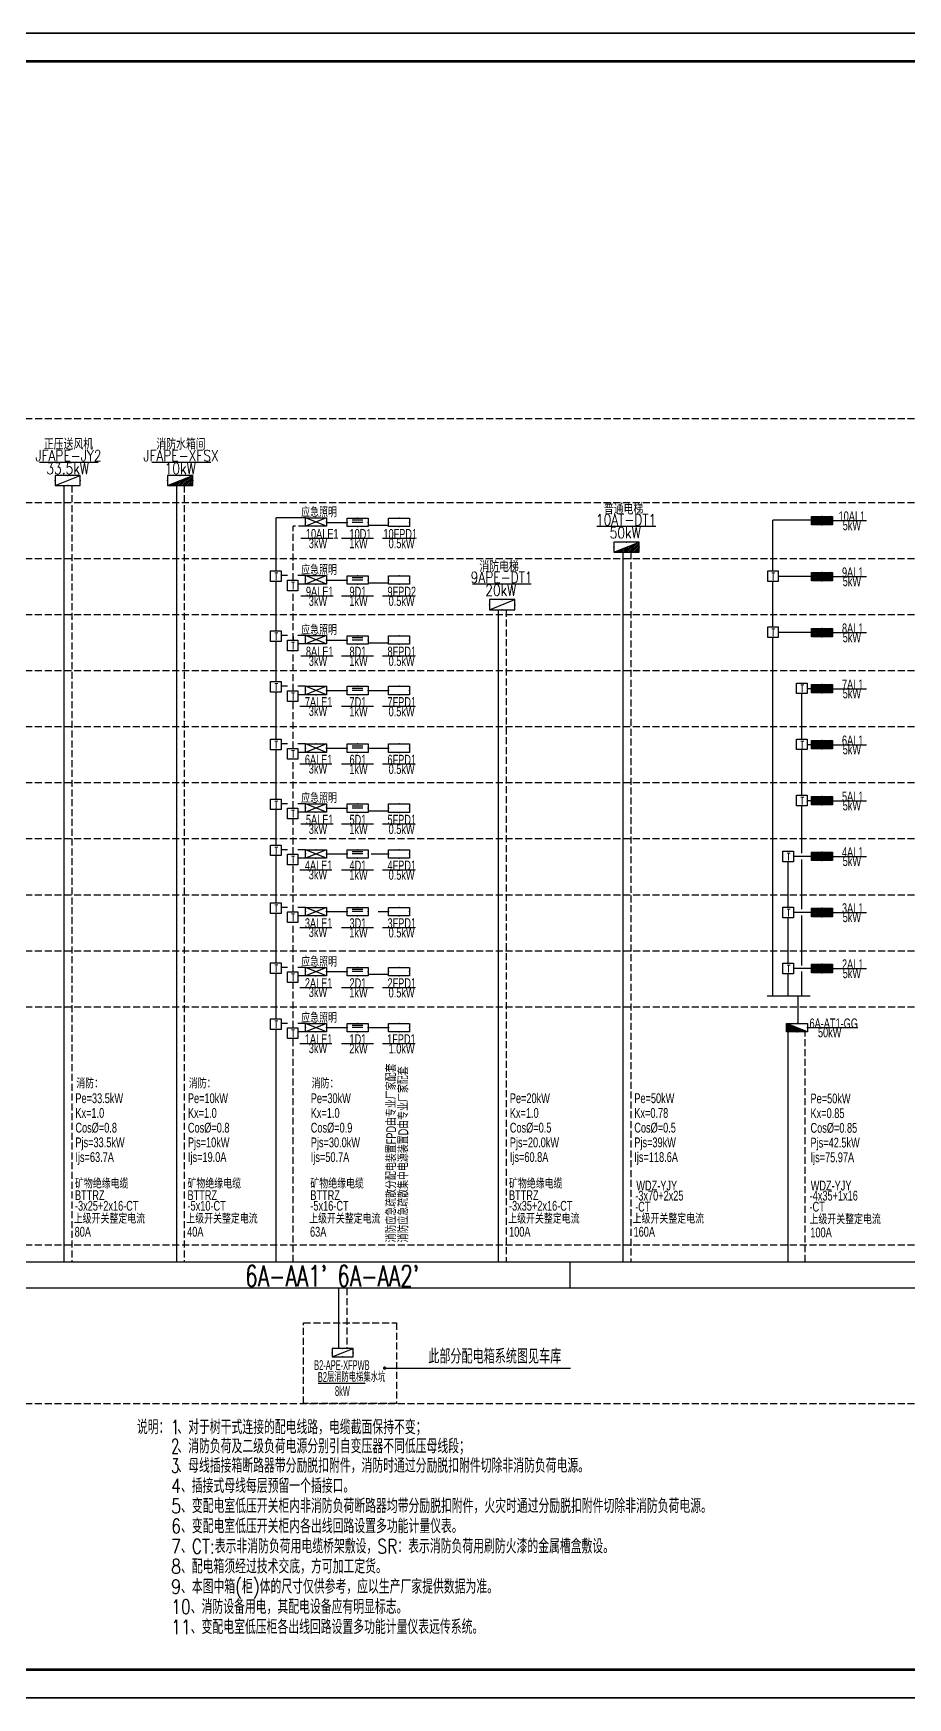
# Model space of a CAD drawing. Extents: x -127004 to 341119, y -13158 to 456864.
# Drawn here: x -47196 to -15979, y 246361 to 305761 of the extents above; entities that cross this region are included whole.
import ezdxf
from ezdxf.enums import TextEntityAlignment as Align

# ---------------------------------------------------------------- set-up
doc = ezdxf.new("R2010")
doc.units = 0
doc.header["$LTSCALE"] = 1000
doc.linetypes.add('DASH', pattern=[0.35, 0.25, -0.1])
doc.layers.get('0').update_dxf_attribs({"linetype": 'CONTINUOUS'})
for name, color, linetype in [('DIM-箱柜', 3, 'CONTINUOUS'), ('ELEC-text', 7, 'CONTINUOUS'), ('EQUIP-箱柜', 3, 'CONTINUOUS'), ('TEL_TEXT', 3, 'CONTINUOUS'), ('TEL_TITLE', 7, 'CONTINUOUS'), ('WIRE-照明', 1, 'CONTINUOUS'), ('内审意见修改', 2, 'CONTINUOUS')]:
    doc.layers.add(name, color=color, linetype=linetype)
doc.layers.add('内审要求修改2.10', color=6, linetype='CONTINUOUS', plot=False)
doc.styles.add('_COMPLEX', font='ros.shx', dxfattribs={"width": 0.6, "bigfont": 'jd.shx'})
doc.styles.add('_HZTXT', font='ROMANS2', dxfattribs={"width": 0.8, "bigfont": 'HZDF2'})
doc.styles.add('_TCH_LABEL', font='COMPLEX', dxfattribs={"bigfont": 'GBCBIG'})
doc.styles.add('_TEL_DIM', font='ROMANS2', dxfattribs={"width": 0.8, "height": 3.5, "bigfont": 'HZDF2'})
doc.styles.add('EL-STANDARD', font='ROMANS2', dxfattribs={"width": 0.7, "bigfont": 'HZDF2'})
doc.styles.add('JD', font='ros.shx', dxfattribs={"width": 0.8, "height": 600, "bigfont": 'hztxt.shx'})

# ---------------------------------------------------------------- blocks, each defined once
blk = doc.blocks.new('SADF AGF AERG AER GER')
at = {"layer": 'DIM-箱柜'}
blk.add_lwpolyline([(-462150, -1228514), (-378050, -1228514), (-378050, -1287914), (-462150, -1287914)], close=True, dxfattribs=at)
blk = doc.blocks.new('A$C6873132B')
at = {"layer": 'DIM-箱柜'}
blk.add_blockref('SADF AGF AERG AER GER', (378050, 1287914), dxfattribs=at)
blk = doc.blocks.new('A$C2D144AE6')
at = {"layer": 'EQUIP-箱柜'}
blk.add_lwpolyline([(0, 378), (378, 378), (378, 0), (0, 0)], close=True, dxfattribs=at)
at = {"layer": 'EQUIP-箱柜', "style": 'EL-STANDARD', "width": 0.7}
blk.add_text('T', height=262, dxfattribs=at).set_placement((138, 46))
blk = doc.blocks.new('$equip$00001416')
for p, q in [((0.75, 0.6), (-0.75, 0.6)), ((-0.75, 0), (0.75, 0.6)), ((-0.75, 0.6), (-0.75, 0)), ((-0.75, 0), (0.75, 0)), ((0.75, 0), (0.75, 0.6))]:
    blk.add_line(p, q)
for p in [(-0.75, 0.3), (0, 0.6), (0, 0), (0.75, 0.3)]:
    blk.add_point(p)
at = {"style": '_TCH_LABEL', "flags": 9}
blk.add_attdef('A', (0, 0), '', height=0.00002, dxfattribs=at)
blk = doc.blocks.new('$equip$00001424')
for p, q in [((-0.75, 0), (0.75, 0.6)), ((-0.75, 0.6), (0.75, 0)), ((0.75, 0.6), (-0.75, 0.6)), ((-0.75, 0.6), (-0.75, 0)), ((-0.75, 0), (0.75, 0)), ((0.75, 0), (0.75, 0.6))]:
    blk.add_line(p, q)
for p in [(-0.75, 0.3), (0, 0.6), (0, 0), (0.75, 0.3)]:
    blk.add_point(p)
at = {"style": '_TCH_LABEL', "flags": 9}
blk.add_attdef('A', (0, 0), '', height=0.00002, dxfattribs=at)
blk = doc.blocks.new('$equip$00001426')
for p, q in [((0.75, 0.6), (-0.75, 0.6)), ((-0.75, 0.6), (-0.75, 0)), ((-0.75, 0), (0.75, 0)), ((-0.38, 0.45), (0.38, 0.45)), ((0.75, 0), (0.75, 0.6))]:
    blk.add_line(p, q)
at = {"linetype": 'DASH'}
blk.add_line((-0.38, 0.3), (0.38, 0.3), dxfattribs=at)
for p in [(-0.75, 0.3), (0, 0.6), (0, 0), (0.75, 0.3)]:
    blk.add_point(p)
at = {"style": '_TCH_LABEL', "flags": 9}
blk.add_attdef('A', (0, 0), '', height=0.00002, dxfattribs=at)
blk = doc.blocks.new('$equip$00001413')
for p, q in [((0.75, 0.6), (-0.75, 0.6)), ((-0.75, 0.6), (-0.75, 0)), ((-0.75, 0), (0.75, 0)), ((0.75, 0), (0.75, 0.6))]:
    blk.add_line(p, q)
for p in [(-0.75, 0.3), (0, 0.6), (0, 0), (0.75, 0.3)]:
    blk.add_point(p)
at = {"style": '_TCH_LABEL', "flags": 9}
blk.add_attdef('A', (0, 0), '', height=0.00002, dxfattribs=at)
blk = doc.blocks.new('*X33')
at = {"color": 0}
for p, q in [((-247, 0), (-246, 2)), ((-212, 0), (-187, 25)), ((-177, 0), (-128, 49)), ((-141, 0), (-69, 72)), ((-106, 0), (-10, 96)), ((-71, 0), (49, 120)), ((-35, 0), (108, 143)), ((0, 0), (167, 167)), ((35, 0), (226, 190)), ((71, 0), (250, 179)), ((106, 0), (250, 144)), ((141, 0), (250, 109)), ((177, 0), (250, 73)), ((212, 0), (250, 38)), ((247, 0), (250, 3))]:
    blk.add_line(p, q, dxfattribs=at)
blk = doc.blocks.new('$equip$00001425')
for p, q in [((-0.75, 0), (0.75, 0.6)), ((0.75, 0.6), (-0.75, 0.6)), ((-0.75, 0.6), (-0.75, 0)), ((-0.75, 0), (0.75, 0)), ((0.75, 0), (0.75, 0.6))]:
    blk.add_line(p, q)
for p in [(-0.75, 0.3), (0, 0.6), (0, 0), (0.75, 0.3)]:
    blk.add_point(p)
blk.add_solid([(-0.75, 0), (0.75, 0), (0.75, 0.6)])
at = {"xscale": 0.00300000000061118, "yscale": 0.00300000000061118, "zscale": 0.00300000000061118}
blk.add_blockref('*X33', (0, 0), dxfattribs=at)
at = {"style": '_TCH_LABEL', "flags": 9}
blk.add_attdef('A', (0, 0), '', height=0.00002, dxfattribs=at)
blk = doc.blocks.new('*X6')
at = {"color": 0}
for p, q in [((-250, 33), (-83, 200)), ((-250, 68), (-118, 200)), ((-250, 104), (-154, 200)), ((-250, 139), (-189, 200)), ((-250, 174), (-224, 200)), ((-247, 0), (-47, 200)), ((-212, 0), (-12, 200)), ((-177, 0), (23, 200)), ((-141, 0), (59, 200)), ((-106, 0), (94, 200)), ((-71, 0), (129, 200)), ((-35, 0), (165, 200)), ((0, 0), (200, 200)), ((35, 0), (235, 200)), ((71, 0), (250, 179)), ((106, 0), (250, 144)), ((141, 0), (250, 109)), ((177, 0), (250, 73)), ((212, 0), (250, 38)), ((247, 0), (250, 3))]:
    blk.add_line(p, q, dxfattribs=at)
blk = doc.blocks.new('$equip$00001421')
for p, q in [((0.75, 0.6), (-0.75, 0.6)), ((-0.75, 0.6), (-0.75, 0)), ((-0.75, 0), (0.75, 0)), ((0.75, 0), (0.75, 0.6))]:
    blk.add_line(p, q)
at = {"const_width": 0.6}
blk.add_lwpolyline([(-0.75, 0.3), (0.75, 0.3)], dxfattribs=at)
for p in [(-0.75, 0.3), (0, 0.6), (0, 0), (0.75, 0.3)]:
    blk.add_point(p)
at = {"xscale": 0.00300000000061118, "yscale": 0.00300000000061118, "zscale": 0.00300000000061118}
blk.add_blockref('*X6', (0, 0), dxfattribs=at)
at = {"style": '_TCH_LABEL', "flags": 9}
blk.add_attdef('A', (0, 0), '', height=0.00002, dxfattribs=at)

msp = doc.modelspace()

# ---------------------------------------------------------------- linework, layer by layer
msp.add_line((-28036, 261912), (-28036, 260972))
at = {"layer": 'DIM-箱柜'}
for p, q in [((-34653, 258124), (-33247, 258124)), ((-33247, 258124), (-28012, 258124))]:
    msp.add_line(p, q, dxfattribs=at)
at = {"layer": 'DIM-箱柜', "const_width": 60}
msp.add_lwpolyline([(-34683, 258124, 1), (-34623, 258124, 1)], format="xyb", close=True, dxfattribs=at)
at = {"layer": 'ELEC-text', "color": 252, "linetype": 'DASH'}
for p, q in [((-62883, 292019), (10474, 292019)), ((-62889, 289019), (10474, 289019)), ((-62889, 287019), (10474, 287019)), ((-62889, 285019), (10474, 285019)), ((-62886, 283019), (10474, 283019)), ((-62889, 281019), (10474, 281019)), ((-62889, 279019), (10474, 279019)), ((-62889, 277019), (10474, 277019)), ((-62888, 277019), (10474, 277019)), ((-62886, 275019), (10474, 275019)), ((-62886, 273019), (10474, 273019)), ((-62883, 271019), (10474, 271019)), ((-62886, 262519), (10474, 262519)), ((-62886, 256857), (10474, 256857))]:
    msp.add_line(p, q, dxfattribs=at)
at = {"layer": 'ELEC-text'}
for p, q in [((-46978, 290460), (-44880, 290460)), ((-42961, 290460), (-40863, 290460)), ((-27074, 288170), (-24976, 288170)), ((-31518, 286117), (-29420, 286117))]:
    msp.add_line(p, q, dxfattribs=at)
msp.add_lwpolyline([(-61018, 261912), (10150, 261912), (10150, 260972), (-61018, 260972)], close=True, dxfattribs=at)
at = {"layer": 'ELEC-text', "color": 252, "linetype": 'DASH'}
msp.add_lwpolyline([(-37545, 259736), (-34224, 259736), (-34224, 256857), (-37545, 256857)], close=True, dxfattribs=at)
at = {"layer": 'TEL_TEXT', "ltscale": 2}
for p, q in [((-18668, 288371), (-17447, 288371)), ((-37640, 287743), (-36492, 287743)), ((-36194, 287743), (-35046, 287743)), ((-34727, 287743), (-33579, 287743)), ((-18668, 286371), (-17447, 286371)), ((-37640, 285684), (-36492, 285684)), ((-36194, 285684), (-35046, 285684)), ((-34727, 285684), (-33579, 285684)), ((-18668, 284371), (-17447, 284371)), ((-37640, 283543), (-36492, 283543)), ((-36194, 283543), (-35046, 283543)), ((-34727, 283543), (-33579, 283543)), ((-18668, 282371), (-17447, 282371)), ((-37685, 281743), (-36537, 281743)), ((-36194, 281743), (-35046, 281743)), ((-34727, 281743), (-33579, 281743)), ((-18668, 280371), (-17447, 280371)), ((-37685, 279684), (-36537, 279684)), ((-36194, 279684), (-35046, 279684)), ((-34727, 279684), (-33579, 279684)), ((-18668, 278371), (-17447, 278371)), ((-37640, 277543), (-36492, 277543)), ((-36194, 277543), (-35046, 277543)), ((-34727, 277543), (-33579, 277543)), ((-18668, 276384), (-17447, 276384)), ((-37685, 275910), (-36537, 275910)), ((-36194, 275910), (-35046, 275910)), ((-34727, 275910), (-33579, 275910)), ((-37685, 273851), (-36537, 273851)), ((-36194, 273851), (-35046, 273851)), ((-34727, 273851), (-33579, 273851)), ((-18668, 274384), (-17447, 274384)), ((-18668, 272384), (-17447, 272384)), ((-37685, 271710), (-36537, 271710)), ((-36194, 271710), (-35046, 271710)), ((-34727, 271710), (-33579, 271710)), ((-19552, 270274), (-17758, 270274)), ((-37685, 269710), (-36537, 269710)), ((-36194, 269710), (-35046, 269710)), ((-34727, 269710), (-33579, 269710))]:
    msp.add_line(p, q, dxfattribs=at)
at = {"layer": 'TEL_TITLE'}
msp.add_lwpolyline([(-65386, 246361), (18714, 246361), (18714, 305761), (-65386, 305761)], close=True, dxfattribs=at)
at = {"layer": 'TEL_TITLE', "const_width": 100}
msp.add_lwpolyline([(-62886, 247361), (17714, 247361), (17714, 304761), (-62886, 304761)], close=True, dxfattribs=at)
at = {"layer": 'WIRE-照明', "linetype": 'Continuous'}
for p, q in [((-46106, 289623), (-46106, 261912)), ((-42088, 289623), (-42088, 261912)), ((-38524, 286573), (-38524, 288466)), ((-37481, 288466), (-38524, 288466)), ((-36731, 288306), (-35996, 288306)), ((-35246, 288212), (-34511, 288212)), ((-26153, 287241), (-26153, 261912)), ((-38124, 286407), (-38347, 286407)), ((-37481, 286407), (-37747, 286407)), ((-38524, 284432), (-38524, 286195)), ((-36731, 286247), (-35996, 286247)), ((-35246, 286153), (-34511, 286153)), ((-30596, 285188), (-30596, 261912)), ((-38524, 282623), (-38524, 284054)), ((-38124, 284266), (-38347, 284266)), ((-37481, 284266), (-37747, 284266)), ((-36731, 284107), (-35996, 284107)), ((-35246, 284013), (-34511, 284013)), ((-38524, 280564), (-38524, 282245)), ((-38124, 282456), (-38347, 282456)), ((-37481, 282456), (-37747, 282456)), ((-36731, 282306), (-35996, 282306)), ((-35246, 282306), (-34511, 282306)), ((-38124, 280397), (-38347, 280397)), ((-37481, 280397), (-37747, 280397)), ((-38524, 278432), (-38524, 280186)), ((-36731, 280247), (-35996, 280247)), ((-35246, 280247), (-34511, 280247)), ((-38524, 276790), (-38524, 278054)), ((-38124, 278266), (-38347, 278266)), ((-37481, 278266), (-37747, 278266)), ((-36731, 278107), (-35996, 278107)), ((-35246, 278013), (-34511, 278013)), ((-38524, 274731), (-38524, 276412)), ((-38124, 276623), (-38347, 276623)), ((-37481, 276623), (-37747, 276623)), ((-36731, 276473), (-35996, 276473)), ((-35139, 276473), (-34511, 276473)), ((-38124, 274565), (-38347, 274565)), ((-37481, 274565), (-37747, 274565)), ((-38524, 272590), (-38524, 274353)), ((-36731, 274415), (-35996, 274415)), ((-34879, 274415), (-34511, 274415)), ((-38524, 270590), (-38524, 272212)), ((-38124, 272424), (-38347, 272424)), ((-37481, 272424), (-37747, 272424)), ((-36731, 272274), (-35996, 272274)), ((-35246, 272180), (-34511, 272180)), ((-38124, 270424), (-38347, 270424)), ((-37481, 270424), (-37747, 270424)), ((-36731, 270274), (-35996, 270274)), ((-35246, 270274), (-34511, 270274)), ((-38524, 261912), (-38524, 270212)), ((-20244, 261912), (-20244, 270195)), ((-36297, 260972), (-36297, 258824))]:
    msp.add_line(p, q, dxfattribs=at)
at = {"layer": 'WIRE-照明', "color": 6, "linetype": 'DASH'}
for p, q in [((-45821, 289623), (-45821, 261912)), ((-41804, 289623), (-41804, 261912)), ((-37918, 286245), (-37918, 288166)), ((-37481, 288166), (-37918, 288166)), ((-25869, 287241), (-25869, 261912)), ((-37918, 284104), (-37918, 285867)), ((-37481, 286107), (-37747, 286107)), ((-30312, 285188), (-30312, 261912)), ((-37918, 284229), (-37918, 284126)), ((-37481, 283966), (-37747, 283966)), ((-37918, 282294), (-37918, 283726)), ((-37481, 282156), (-37747, 282156)), ((-37918, 280235), (-37918, 281916)), ((-37918, 278104), (-37918, 279857)), ((-37481, 280097), (-37747, 280097)), ((-37918, 276461), (-37918, 277726)), ((-37481, 277966), (-37747, 277966)), ((-37481, 276323), (-37747, 276323)), ((-37918, 274402), (-37918, 276083)), ((-37918, 272262), (-37918, 274024)), ((-37481, 274265), (-37747, 274265)), ((-37481, 272124), (-37747, 272124)), ((-37918, 270262), (-37918, 271884)), ((-37918, 261912), (-37918, 269884)), ((-37481, 270124), (-37747, 270124)), ((-19644, 261912), (-19644, 270124)), ((-36004, 260972), (-36004, 258824))]:
    msp.add_line(p, q, dxfattribs=at)
at = {"layer": 'WIRE-照明', "color": 1}
for p, q in [((-20791, 286573), (-20791, 288384)), ((-19418, 288384), (-20791, 288384)), ((-19405, 286371), (-20602, 286371)), ((-20602, 284384), (-19396, 284384)), ((-19418, 282371), (-19568, 282371)), ((-19418, 280371), (-19568, 280371)), ((-19418, 278371), (-19568, 278371)), ((-20998, 271407), (-19458, 271407)), ((-19906, 271407), (-19906, 270424))]:
    msp.add_line(p, q, dxfattribs=at)
for points in [[(-20791, 284573), (-20791, 286195)], [(-20791, 271407), (-20791, 284195)], [(-19757, 280573), (-19757, 282195)], [(-19757, 278573), (-19757, 280195)], [(-19757, 276497), (-19757, 278195)], [(-19418, 276384), (-20055, 276384)], [(-19757, 274497), (-19757, 276272)], [(-20244, 274573), (-20244, 276195)], [(-20244, 272573), (-20244, 274195)], [(-19418, 274384), (-20055, 274384)], [(-19757, 272497), (-19757, 274272)], [(-20244, 271407), (-20244, 272195)], [(-19418, 272384), (-20055, 272384)], [(-19757, 271407), (-19757, 272272)]]:
    msp.add_lwpolyline(points, dxfattribs=at)
at = {"layer": '内审意见修改', "color": 2}
msp.add_line((-37028, 257581), (-35345, 257581), dxfattribs=at)

# ---------------------------------------------------------------- block references
at = {"layer": 'DIM-箱柜'}
msp.add_blockref('SADF AGF AERG AER GER', (396764, 1534275), dxfattribs=at)
at = {"layer": 'EQUIP-箱柜'}
for name, p, xscale, yscale, zscale in [('$equip$00001416', (-45968, 289623), 600, 600, 600), ('$equip$00001425', (-41950, 289623), 600, 600, 600), ('$equip$00001424', (-37106, 288166), -500, 500, 500), ('$equip$00001426', (-35621, 288156), -500, 500, 500), ('$equip$00001413', (-34136, 288156), -500, 500, 500), ('$equip$00001421', (-19043, 288221), -500, 500, 500), ('$equip$00001425', (-26015, 287241), 600, 600, 600), ('$equip$00001424', (-37106, 286107), -500, 500, 500), ('$equip$00001426', (-35621, 286097), -500, 500, 500), ('$equip$00001413', (-34136, 286097), -500, 500, 500), ('$equip$00001421', (-19043, 286221), -500, 500, 500), ('$equip$00001416', (-30458, 285188), 600, 600, 600), ('$equip$00001424', (-37106, 283966), -500, 500, 500), ('$equip$00001426', (-35621, 283957), -500, 500, 500), ('$equip$00001413', (-34136, 283957), -500, 500, 500), ('$equip$00001421', (-19043, 284221), -500, 500, 500), ('$equip$00001424', (-37106, 282156), -500, 500, 500), ('$equip$00001426', (-35621, 282156), -500, 500, 500), ('$equip$00001413', (-34136, 282156), -500, 500, 500), ('$equip$00001421', (-19043, 282221), -500, 500, 500), ('$equip$00001424', (-37106, 280097), -500, 500, 500), ('$equip$00001426', (-35621, 280097), -500, 500, 500), ('$equip$00001413', (-34136, 280097), -500, 500, 500), ('$equip$00001421', (-19043, 280221), -500, 500, 500), ('$equip$00001424', (-37106, 277966), -500, 500, 500), ('$equip$00001426', (-35621, 277957), -500, 500, 500), ('$equip$00001413', (-34136, 277957), -500, 500, 500), ('$equip$00001421', (-19043, 278221), -500, 500, 500), ('$equip$00001424', (-37106, 276323), -500, 500, 500), ('$equip$00001426', (-35621, 276323), -500, 500, 500), ('$equip$00001413', (-34136, 276323), -500, 500, 500), ('$equip$00001421', (-19043, 276234), -500, 500, 500), ('$equip$00001424', (-37106, 274265), -500, 500, 500), ('$equip$00001426', (-35621, 274265), -500, 500, 500), ('$equip$00001413', (-34136, 274265), -500, 500, 500), ('$equip$00001421', (-19043, 274234), -500, 500, 500), ('$equip$00001424', (-37106, 272124), -500, 500, 500), ('$equip$00001426', (-35621, 272124), -500, 500, 500), ('$equip$00001413', (-34136, 272124), -500, 500, 500), ('$equip$00001421', (-19043, 272234), -500, 500, 500), ('$equip$00001424', (-37106, 270124), -500, 500, 500), ('$equip$00001426', (-35621, 270124), -500, 500, 500), ('$equip$00001413', (-34136, 270124), -500, 500, 500), ('$equip$00001425', (-19927, 270124), -500, 500, 500), ('$equip$00001416', (-36154, 258524), 500, 500, 500)]:
    msp.add_blockref(name, p, dxfattribs=dict(at, xscale=xscale, yscale=yscale, zscale=zscale))
for p in [(-38724, 286195), (-20979, 286195), (-38124, 285867), (-20979, 284195), (-38724, 284054), (-38124, 283726), (-38724, 282245), (-38124, 281916), (-19946, 282195), (-38724, 280186), (-19946, 280195), (-38124, 279857), (-38724, 278054), (-38124, 277726), (-19946, 278195), (-38724, 276412), (-38124, 276083), (-20433, 276195), (-38724, 274353), (-20433, 274195), (-38124, 274024), (-38724, 272212), (-38124, 271884), (-20433, 272195), (-38724, 270212), (-38124, 269884)]:
    msp.add_blockref('A$C2D144AE6', p, dxfattribs=at)
at = {"layer": '内审要求修改2.10'}
msp.add_blockref('A$C6873132B', (18714, 246361), dxfattribs=at)

# ---------------------------------------------------------------- texts
at = {"ltscale": 100, "style": 'EL-STANDARD', "width": 0.7}
msp.add_text("6A-AA1' 6A-AA2' ", height=750, dxfattribs=at).set_placement((-39632, 261031))
at = {"layer": 'DIM-箱柜', "color": 7, "style": '_TEL_DIM', "width": 0.8}
msp.add_text('此部分配电箱系统图见车库', height=520.87, dxfattribs=at).set_placement((-33097, 258282))
at = {"layer": 'ELEC-text', "style": '_HZTXT', "width": 0.8}
for s, p in [('正压送风机', (-45939, 291098)), ('消防水箱间', (-41922, 291098)), ('JFAPE-JY2', (-45940, 290687)), ('JFAPE-XFSX', (-41923, 290687)), ('33.5kW', (-45967, 290230)), ('普通电梯', (-26124, 288786)), ('10AT-DT1', (-26036, 288397)), ('50kW', (-26063, 287939)), ('消防电梯', (-30568, 286733)), ('9APE-DT1', (-30480, 286343)), ('20kW', (-30507, 285886))]:
    msp.add_text(s, height=400, dxfattribs=at).set_placement(p, align=Align.MIDDLE_CENTER)
at = {"layer": 'ELEC-text', "color": 1, "style": '_HZTXT', "width": 0.8}
msp.add_text('10kW', height=400, dxfattribs=at).set_placement((-41950, 290230), align=Align.MIDDLE_CENTER)
at = {"layer": 'TEL_TEXT', "ltscale": 2, "style": '_COMPLEX', "width": 0.7}
for s, p in [('应急照明', (-37632, 288492)), ('5kW', (-18300, 288027)), ('10ALE1', (-37464, 287720)), ('3kW', (-37361, 287385)), ('1kW', (-35915, 287385)), ('10D1', (-35907, 287720)), ('10FPD1', (-34697, 287720)), ('0.5kW', (-34511, 287385)), ('应急照明', (-37632, 286433)), ('5kW', (-18300, 286027)), ('9ALE1', (-37464, 285661)), ('9D1', (-35907, 285661)), ('9FPD2', (-34551, 285661)), ('3kW', (-37361, 285326)), ('1kW', (-35915, 285326)), ('0.5kW', (-34511, 285326)), ('应急照明', (-37632, 284292)), ('5kW', (-18300, 284027)), ('8ALE1', (-37464, 283521)), ('3kW', (-37361, 283185)), ('8D1', (-35907, 283521)), ('1kW', (-35915, 283185)), ('8FPD1', (-34551, 283521)), ('0.5kW', (-34511, 283185)), ('5kW', (-18300, 282027)), ('7ALE1', (-37501, 281720)), ('3kW', (-37361, 281399)), ('7D1', (-35907, 281720)), ('1kW', (-35915, 281385)), ('7FPD1', (-34551, 281720)), ('0.5kW', (-34511, 281385)), ('5kW', (-18300, 280027)), ('6ALE1', (-37501, 279661)), ('6D1', (-35907, 279661)), ('6FPD1', (-34551, 279661)), ('3kW', (-37361, 279340)), ('1kW', (-35915, 279326)), ('0.5kW', (-34511, 279326)), ('应急照明', (-37632, 278292)), ('5kW', (-18300, 278027)), ('5ALE1', (-37464, 277521)), ('3kW', (-37361, 277185)), ('5D1', (-35907, 277521)), ('1kW', (-35915, 277185)), ('5FPD1', (-34551, 277521)), ('0.5kW', (-34511, 277185)), ('4ALE1', (-37501, 275887)), ('4D1', (-35907, 275887)), ('4FPD1', (-34551, 275887)), ('5kW', (-18300, 276040)), ('3kW', (-37361, 275566)), ('1kW', (-35915, 275552)), ('0.5kW', (-34511, 275552)), ('3ALE1', (-37501, 273828)), ('3kW', (-37361, 273507)), ('3D1', (-35907, 273828)), ('1kW', (-35915, 273493)), ('3FPD1', (-34551, 273828)), ('0.5kW', (-34511, 273493)), ('5kW', (-18300, 274040)), ('应急照明', (-37632, 272450)), ('5kW', (-18300, 272040)), ('2ALE1', (-37501, 271688)), ('3kW', (-37361, 271366)), ('2D1', (-35907, 271688)), ('1kW', (-35915, 271352)), ('2FPD1', (-34551, 271688)), ('0.5kW', (-34511, 271352)), ('应急照明', (-37632, 270450)), ('50kW', (-19184, 269930)), ('1ALE1', (-37501, 269688)), ('3kW', (-37361, 269366)), ('2kW', (-35915, 269352)), ('1D1', (-35907, 269688)), ('1FPD1', (-34564, 269688)), ('1.0kW', (-34511, 269352)), ('Pe=33.5kW', (-45693, 267580)), ('Pe=20kW', (-30184, 267580)), ('Pe=50kW', (-25740, 267580)), ('Pe=50kW', (-19449, 267572, 0)), ('Kx=1.0', (-45693, 267055)), ('Kx=1.0', (-41676, 267055)), ('Kx=1.0', (-37290, 267055)), ('Kx=1.0', (-30184, 267055)), ('Kx=0.78', (-25740, 267055)), ('Kx=0.85', (-19449, 267047, 0)), ('Cos%%C=0.8', (-45693, 266530)), ('Cos%%C=0.8', (-41676, 266530)), ('Cos%%C=0.9', (-37290, 266530)), ('Cos%%C=0.5', (-30184, 266530)), ('Cos%%C=0.5', (-25740, 266530)), ('Cos%%C=0.85', (-19449, 266522, 0)), ('Pjs=33.5kW', (-45693, 266005)), ('Pjs=30.0kW', (-37290, 266005)), ('Pjs=20.0kW', (-30184, 266005)), ('Pjs=39kW', (-25740, 266005)), ('Pjs=42.5kW', (-19449, 265997, 0)), ('Ijs=63.7A', (-45693, 265480)), ('Ijs=19.0A', (-41676, 265480)), ('Ijs=50.7A', (-37290, 265480)), ('Ijs=60.8A', (-30184, 265480)), ('Ijs=118.6A', (-25740, 265480)), ('Ijs=75.97A', (-19449, 265472, 0)), ('-3x70+2x25', (-25706, 264104)), ('WDZ-YJY', (-25668, 264464)), ('-4x35+1x16', (-19481, 264104)), ('WDZ-YJY', (-19443, 264464)), ('-CT', (-25711, 263711)), ('-CT', (-19486, 263711)), ('上级开关整定电流', (-45752, 263281)), ('80A', (-45720, 262815)), ('上级开关整定电流', (-41735, 263281)), ('40A', (-41703, 262815)), ('上级开关整定电流', (-30243, 263281)), ('100A', (-30211, 262815)), ('上级开关整定电流', (-25799, 263281)), ('160A', (-25767, 262815)), ('上级开关整定电流', (-19487, 263257)), ('100A', (-19455, 262791))]:
    msp.add_text(s, height=350, dxfattribs=at).set_placement(p)
at = {"layer": 'TEL_TEXT'}
for s, height, style, width, p in [('10AL1', 350, '_COMPLEX', 0.7, (-18448, 288348)), ('9AL1', 350, '_COMPLEX', 0.7, (-18326, 286348)), ('8AL1', 350, '_COMPLEX', 0.7, (-18326, 284348)), ('7AL1', 350, '_COMPLEX', 0.7, (-18326, 282348)), ('6AL1', 350, '_COMPLEX', 0.7, (-18326, 280348)), ('5AL1', 350, '_COMPLEX', 0.7, (-18326, 278348)), ('4AL1', 350, '_COMPLEX', 0.7, (-18326, 276362)), ('3AL1', 350, '_COMPLEX', 0.7, (-18326, 274362)), ('2AL1', 350, '_COMPLEX', 0.7, (-18326, 272362)), ('6A-AT1-GG', 350, '_COMPLEX', 0.7, (-19485, 270251)), ('说明：', 509, '_TEL_DIM', 0.8, (-43497, 255764)), ('1', 513, '_TEL_DIM', 0.64, (-42273, 255764)), ('、对于树干式连接的配电线路，电缆截面保持不变；', 508.96, '_TEL_DIM', 0.8, (-42054, 255764)), ('2', 513, '_TEL_DIM', 0.64, (-42273, 255082)), ('3', 513, '_TEL_DIM', 0.64, (-42273, 254388)), ('、母线插接箱断路器带分励脱扣附件，消防时通过分励脱扣附件切除非消防负荷电源。', 508.96, '_TEL_DIM', 0.8, (-42054, 254388)), ('4、插接式母线每层预留一个插接口。', 508.96, '_TEL_DIM', 0.8, (-42273, 253669)), ('5、变配电室低压开关柜内非消防负荷断路器均带分励脱扣附件，火灾时通过分励脱扣附件切除非消防负荷电源。', 508.96, '_TEL_DIM', 0.8, (-42273, 252949)), ('6、变配电室低压开关柜内各出线回路设置多功能计量仪表。', 508.96, '_TEL_DIM', 0.8, (-42273, 252230)), ('7、CT:表示非消防负荷用电缆桥架敷设，SR：表示消防负荷用刷防火漆的金属槽盒敷设。', 508.96, '_TEL_DIM', 0.8, (-42273, 251510)), ('8、配电箱须经过技术交底，方可加工定货。', 508.96, '_TEL_DIM', 0.8, (-42273, 250791)), ('9、本图中箱(柜)体的尺寸仅供参考，应以生产厂家提供数据为准。', 508.96, '_TEL_DIM', 0.8, (-42273, 250072)), ('10、消防设备用电，其配电设备应有明显标志。', 508.96, '_TEL_DIM', 0.8, (-42273, 249352))]:
    msp.add_text(s, height=height, dxfattribs=dict(at, style=style, width=width)).set_placement(p)
at = {"layer": 'TEL_TEXT', "color": 230, "ltscale": 2, "style": '_COMPLEX', "width": 0.7}
for s, p in [('消防：', (-45662, 268108)), ('消防：', (-41644, 268108)), ('消防：', (-37258, 268108)), ('矿物绝缘电缆', (-45708, 264534)), ('矿物绝缘电缆', (-41691, 264534)), ('矿物绝缘电缆', (-30214, 264534)), ('BTTRZ', (-45708, 264121)), ('BTTRZ', (-41691, 264121)), ('BTTRZ', (-30214, 264121)), ('-3x25+2x16-CT', (-45708, 263742)), ('-5x10-CT', (-41691, 263742)), ('-3x35+2x16-CT', (-30214, 263742))]:
    msp.add_text(s, height=350, dxfattribs=at).set_placement(p)
at = {"layer": 'TEL_TEXT', "ltscale": 2, "style": '_COMPLEX', "width": 0.7}
for s, p in [('消防应急疏散分配电装置FPD由专业厂家配套', (-34244, 262607, 0)), ('消防应急疏散集中电源装置D由专业厂家配套', (-33811, 262607, 0))]:
    msp.add_text(s, height=350, rotation=90, dxfattribs=at).set_placement(p)
at = {"layer": 'TEL_TEXT', "color": 6, "style": '_TEL_DIM', "width": 0.8}
msp.add_text('、消防负荷及二级负荷电源分别引自变压器不同低压母线段；', height=508.96, dxfattribs=at).set_placement((-42054, 255082))
at = {"layer": '内审意见修改', "ltscale": 2, "style": '_COMPLEX', "width": 0.7}
for s, p in [('Pe=10kW', (-41676, 267580)), ('Pe=30kW', (-37290, 267580)), ('Pjs=10kW', (-41676, 266005)), ('上级开关整定电流', (-37349, 263281)), ('63A', (-37317, 262815))]:
    msp.add_text(s, height=350, dxfattribs=at).set_placement(p)
at = {"layer": '内审意见修改', "color": 230, "ltscale": 2, "style": '_COMPLEX', "width": 0.7}
for s, p in [('矿物绝缘电缆', (-37305, 264534)), ('BTTRZ', (-37305, 264121)), ('-5x16-CT', (-37305, 263742))]:
    msp.add_text(s, height=350, dxfattribs=at).set_placement(p)
at = {"layer": '内审意见修改', "color": 2, "style": 'JD', "width": 0.55}
msp.add_text('B2-APE-XFPWB', height=350, dxfattribs=at).set_placement((-36179, 258231), align=Align.MIDDLE_CENTER)
for s, p in [('B2层消防电梯集水坑', (-37036, 257631)), ('8kW', (-36426, 257130))]:
    msp.add_text(s, height=350, dxfattribs=at).set_placement(p)
at = {"layer": '内审意见修改', "style": '_TEL_DIM', "width": 0.8}
msp.add_text('11、变配电室低压柜各出线回路设置多功能计量仪表远传系统。', height=508.96, dxfattribs=at).set_placement((-42273, 248633))

doc.saveas('drawing.dxf')
